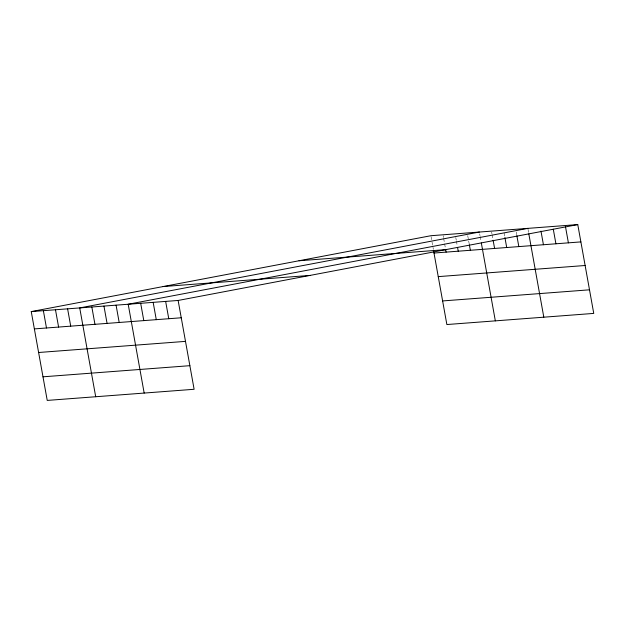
<?xml version="1.0" encoding="UTF-8"?>
<svg xmlns="http://www.w3.org/2000/svg" width="625" height="625" viewBox="0 0 625 625"><rect width="100%" height="100%" fill="white"/><g stroke="black" fill="none" stroke-linecap="round" stroke-linejoin="round"><path stroke-width="0.47" stroke-dasharray="3.12 2.34" d="M527.992 229.281L528.648 232.93M516.203 232.023L516.695 234.758M504.086 232.945L504.742 236.586M491.641 232.039L491.969 233.859M492.133 234.773L492.953 239.328M479.688 233.867L480.016 235.688M480.18 236.602L481 241.156M467.734 235.695L469.203 243.898M455.773 237.531L456.266 240.258M456.43 241.172L457.25 245.727M443.164 235.711L443.492 237.531M443.656 238.445L444.477 243M444.641 243.914L445.461 248.469M431.047 236.633L433.344 249.391"/><path stroke-width="0.94" d="M31.25 311.594L178.133 300.461L194.117 389.281L47.234 400.414L31.25 311.594L430.883 235.719L577.766 224.586L593.75 313.406L446.867 324.539L433.672 251.211M479.359 232.047L79.719 307.922L95.703 396.742M527.828 228.375L128.195 304.25L144.172 393.062M178.133 300.461L577.766 224.586M299.008 260.758L445.891 249.625M434 253.031L580.883 241.898M163.133 286.555L310.016 275.422M438.25 276.625L585.133 265.5M34.367 328.906L181.25 317.773M442.617 300.938L589.508 289.812M38.609 352.5L185.492 341.375M42.984 376.812L189.867 365.68M565.445 226.445L568.398 242.844M553.289 229.211L555.914 243.789M540.969 231.07L543.43 244.742M528.812 233.836L543.812 317.188M516.859 235.672L518.828 246.602M504.906 237.5L506.711 247.523M493.117 240.242L494.594 248.438M481.328 242.977L495.336 320.867M469.367 244.812L470.352 250.273M457.578 247.547L458.234 251.195M445.625 249.383L446.117 252.117M165.648 301.406L168.766 318.719M153.164 302.352L156.281 319.664M140.68 303.305L143.797 320.617M116.078 305.164L119.188 322.477M103.961 306.086L107.07 323.398M91.836 307L94.953 324.312M67.602 308.836L70.719 326.148M55.484 309.758L58.602 327.07M43.367 310.68L46.484 327.984"/></g></svg>
